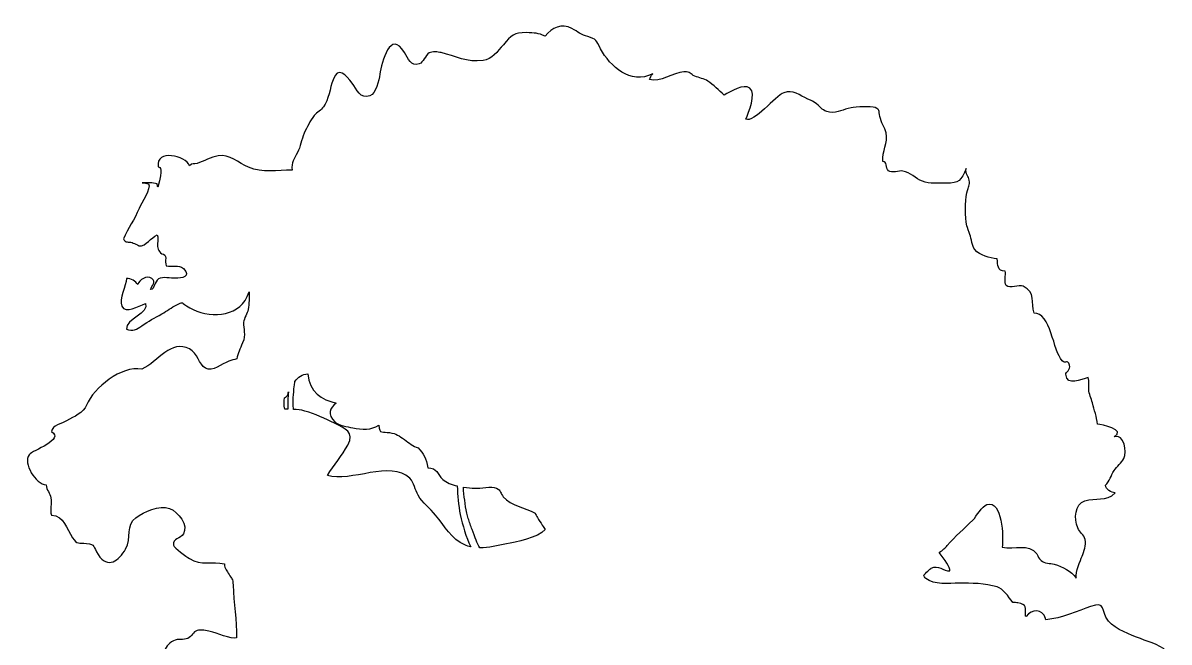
# Model space of a CAD drawing. Extents: x 13 to 253, y 37 to 205.
# Drawn here: x 191.03 to 212.71, y 119.09 to 130.8 of the extents above; entities that cross this region are included whole.
import ezdxf

# ---------------------------------------------------------------- set-up
doc = ezdxf.new("R2010")
doc.units = 0
doc.layers.get('0').update_dxf_attribs({"linetype": 'CONTINUOUS'})

msp = doc.modelspace()

# ---------------------------------------------------------------- linework, layer by layer
at = {"color": 7}
for points in [[(198.24947, 130.240894), (197.98556, 130.684628), (197.81531, 130.058199), (197.7818, 129.829231)], [(201.41305, 130.694183), (201.21918, 130.799492), (201.04128, 130.706793), (200.90724, 130.551856)], [(201.7135, 130.540686), (201.59032, 130.575476), (201.52953, 130.630996), (201.41305, 130.694183)], [(200.55159, 130.615356), (200.31911, 130.618256), (200.26709, 130.559506), (200.11871, 130.386548)], [(200.90724, 130.551856), (200.77896, 130.605626), (200.70525, 130.613606), (200.55159, 130.615356)], [(201.95587, 130.311879), (201.86907, 130.473034), (201.87927, 130.493776), (201.7135, 130.540686)], [(198.94307, 130.237201), (198.87397, 130.253161), (198.77904, 130.263371), (198.71618, 130.231001)], [(200.11871, 130.386548), (200.00925, 130.259061), (199.89883, 130.111149), (199.73449, 130.088492)], [(202.94162, 129.834956), (202.5172, 129.630083), (202.13824, 129.973613), (201.95587, 130.311879)], [(198.5271, 130.023575), (198.36754, 129.973795), (198.3168, 130.127766), (198.24947, 130.240894)], [(198.71618, 130.231001), (198.63938, 130.191431), (198.60736, 130.048785), (198.5271, 130.023575)], [(199.73449, 130.088492), (199.42925, 130.045892), (199.21959, 130.173532), (198.94307, 130.237201)], [(197.25701, 129.660258), (197.14213, 129.816467), (196.99565, 129.994694), (196.89737, 129.719938)], [(197.7818, 129.829231), (197.7639, 129.707168), (197.7138, 129.466394), (197.59528, 129.419483)], [(203.53296, 129.872133), (203.32697, 129.862083), (203.07566, 129.6671), (202.88132, 129.729807)], [(202.88132, 129.729807), (202.90212, 129.758847), (202.90882, 129.807827), (202.94162, 129.834956)], [(203.7415, 129.791393), (203.6419, 129.831923), (203.6726, 129.878993), (203.53296, 129.872133)], [(196.89737, 129.719938), (196.84197, 129.565325), (196.81327, 129.344016), (196.71802, 129.211103)], [(197.59528, 129.419483), (197.41673, 129.349123), (197.34285, 129.54362), (197.25701, 129.660258)], [(203.9826, 129.700123), (203.9269, 129.738093), (203.80597, 129.765383), (203.7415, 129.791393)], [(204.29183, 129.434457), (204.18859, 129.522057), (204.09142, 129.625768), (203.9826, 129.700123)], [(204.78119, 129.5637), (204.65945, 129.65545), (204.41803, 129.50482), (204.29183, 129.434457)], [(204.70189, 128.97748), (204.75409, 129.110392), (204.90804, 129.468124), (204.78119, 129.5637)], [(205.42119, 129.478655), (205.26242, 129.417705), (204.84948, 128.899934), (204.70189, 128.97748)], [(205.87226, 129.358507), (205.72562, 129.425677), (205.59016, 129.543595), (205.42119, 129.478655)], [(196.71802, 129.211103), (196.67782, 129.154783), (196.59149, 129.109304), (196.54346, 129.048034)], [(206.03692, 129.271387), (205.97092, 129.323247), (205.95952, 129.318617), (205.87226, 129.358507)], [(206.28248, 129.114062), (206.13713, 129.139272), (206.14447, 129.186982), (206.03692, 129.271387)], [(206.69287, 129.194002), (206.54272, 129.173582), (206.45465, 129.084385), (206.28248, 129.114062)], [(207.14969, 129.197502), (207.06579, 129.231812), (206.78414, 129.206402), (206.69287, 129.194002)], [(207.23539, 129.029486), (207.20909, 129.140061), (207.24539, 129.15857), (207.14969, 129.197502)], [(196.54346, 129.048034), (196.46276, 128.945278), (196.40496, 128.829916), (196.35279, 128.711045)], [(207.35363, 128.72026), (207.32903, 128.81727), (207.26063, 128.923379), (207.23539, 129.029486)], [(196.35279, 128.711045), (196.29759, 128.584993), (196.28719, 128.457665), (196.2269, 128.347888)], [(207.29023, 128.177121), (207.27393, 128.372422), (207.40176, 128.530385), (207.35363, 128.72026)], [(194.18518, 128.098328), (194.11368, 128.288363), (193.54343, 128.417925), (193.59242, 128.079658)], [(195.30114, 128.068017), (195.11876, 128.147637), (194.93399, 128.321876), (194.72879, 128.286294)], [(196.2269, 128.347888), (196.161, 128.227421), (196.10308, 128.169182), (196.12574, 128.011697)], [(193.59242, 128.079658), (193.63802, 128.059868), (193.68532, 128.056048), (193.58442, 127.694004)], [(194.32703, 128.139978), (194.26733, 128.119878), (194.23413, 128.162958), (194.18518, 128.098328)], [(194.72879, 128.286294), (194.59509, 128.262834), (194.45371, 128.182421), (194.32703, 128.139978)], [(207.39857, 128.004478), (207.33477, 128.058728), (207.38767, 128.18095), (207.29023, 128.177121)], [(196.12574, 128.011697), (195.84587, 128.020997), (195.56473, 127.952977), (195.30114, 128.068017)], [(207.67014, 127.997478), (207.60094, 128.008808), (207.45984, 127.952318), (207.39857, 128.004478)], [(208.04223, 127.805688), (207.91347, 127.854988), (207.8147, 127.974183), (207.67014, 127.997478)], [(208.87099, 128.046303), (208.76695, 127.816538), (208.74094, 127.764841), (208.49251, 127.769308)], [(208.92699, 127.82675), (208.91999, 127.89408), (208.84389, 127.936686), (208.87099, 128.046303)], [(193.41062, 127.757664), (193.46122, 127.676604), (193.27293, 127.387327), (193.23032, 127.286166)], [(193.57162, 127.756234), (193.48462, 127.780804), (193.38477, 127.778094), (193.28777, 127.773624)], [(193.28777, 127.773624), (193.32887, 127.773126), (193.36997, 127.769424), (193.41062, 127.757664)], [(193.58442, 127.694004), (193.57942, 127.714744), (193.57642, 127.735484), (193.57162, 127.756234)], [(208.49251, 127.769308), (208.33582, 127.772008), (208.18216, 127.752238), (208.04223, 127.805688)], [(208.88339, 127.585496), (208.91579, 127.72176), (208.93829, 127.711388), (208.92699, 127.82675)], [(208.88375, 126.96162), (208.84785, 127.139209), (208.84165, 127.409822), (208.88339, 127.585496)], [(193.23032, 127.286166), (193.14622, 127.0856), (193.0197, 126.90849), (192.9345, 126.714785)], [(193.22442, 126.581555), (193.36994, 126.573255), (193.45562, 126.739838), (193.57114, 126.790897)], [(193.57114, 126.790897), (193.59074, 126.738237), (193.59394, 126.683992), (193.58014, 126.627987)], [(208.93995, 126.796795), (208.92795, 126.830625), (208.88805, 126.93992), (208.88375, 126.96162)], [(209.03395, 126.510706), (208.98515, 126.570066), (208.96585, 126.72292), (208.93995, 126.796795)], [(192.9345, 126.714785), (192.9678, 126.627665), (193.0344, 126.670265), (193.09901, 126.644895)], [(193.09901, 126.644895), (193.08901, 126.648595), (193.26064, 126.579635), (193.22442, 126.581555)], [(193.58014, 126.627987), (193.56964, 126.546767), (193.59574, 126.48199), (193.65894, 126.433324)], [(193.65894, 126.433324), (193.71044, 126.426624), (193.73684, 126.398224), (193.73794, 126.348284)], [(193.73794, 126.348284), (193.72404, 126.299934), (193.72624, 126.252864), (193.74494, 126.206915)], [(209.45359, 126.334871), (209.31748, 126.352421), (209.12346, 126.401411), (209.03395, 126.510706)], [(193.74494, 126.206915), (193.85073, 126.171495), (193.98284, 126.241385), (194.06869, 126.154575)], [(194.06869, 126.154575), (194.23048, 125.991187), (194.03119, 125.972997), (193.92189, 125.970444)], [(209.60341, 126.106376), (209.45439, 126.104476), (209.47162, 126.22318), (209.45359, 126.334871)], [(192.99562, 125.963263), (192.98362, 125.829233), (192.84515, 125.575853), (192.90482, 125.441664)], [(193.20942, 125.848859), (193.16182, 125.912359), (193.0805, 125.975389), (192.99562, 125.963263)], [(193.46966, 125.96789), (193.37806, 126.03171), (193.22921, 125.94316), (193.20942, 125.848859)], [(193.44736, 125.755836), (193.46846, 125.833066), (193.56607, 125.900556), (193.46966, 125.96789)], [(193.59926, 125.955764), (193.51226, 125.902954), (193.53416, 125.769079), (193.44736, 125.755836)], [(193.92189, 125.970444), (193.82869, 125.968244), (193.68, 126.004904), (193.59926, 125.955764)], [(209.62751, 125.832573), (209.57561, 125.884753), (209.62841, 126.035851), (209.60341, 126.106376)], [(195.23565, 125.551912), (195.26245, 125.592442), (195.28465, 125.654828), (195.30935, 125.715301)], [(195.30935, 125.715301), (195.31235, 125.603131), (195.31235, 125.489046), (195.29245, 125.379428)], [(209.94679, 125.817413), (209.87019, 125.850923), (209.69197, 125.767953), (209.62751, 125.832573)], [(210.15374, 125.309377), (210.08654, 125.504358), (210.19264, 125.70987), (209.94679, 125.817413)], [(192.90482, 125.441664), (192.97282, 125.288008), (193.21675, 125.443864), (193.34951, 125.491444)], [(193.34951, 125.491444), (193.43761, 125.309068), (192.97231, 125.198972), (192.99082, 125.008459)], [(193.94179, 125.466709), (194.0696, 125.524629), (194.01149, 125.524629), (194.12544, 125.448199)], [(194.12544, 125.448199), (194.44344, 125.234549), (194.99855, 125.192266), (195.23565, 125.551912)], [(193.28265, 125.068449), (193.40982, 125.157639), (193.52454, 125.218913), (193.66288, 125.296459)], [(193.66288, 125.296459), (193.75588, 125.348789), (193.84334, 125.422032), (193.94179, 125.466709)], [(195.29245, 125.379428), (195.27815, 125.302038), (195.21335, 125.209658), (195.20785, 125.136101)], [(210.68139, 124.41058), (210.51897, 124.582266), (210.45833, 125.337619), (210.15374, 125.309377)], [(192.99082, 125.008459), (193.10841, 124.963459), (193.18851, 125.002259), (193.28265, 125.068449)], [(195.20785, 125.136101), (195.19885, 125.012762), (195.25735, 124.903145), (195.18915, 124.748532)], [(194.18313, 124.633646), (193.83992, 124.816342), (193.58654, 124.396222), (193.28434, 124.247992)], [(194.48502, 124.270648), (194.3628, 124.336228), (194.33583, 124.552431), (194.18313, 124.633646)], [(195.18915, 124.748532), (195.13295, 124.620884), (195.10525, 124.563283), (195.0773, 124.442976)], [(194.92859, 124.401646), (194.78658, 124.352506), (194.6267, 124.194379), (194.48502, 124.270648)], [(195.0773, 124.442976), (195.0262, 124.431646), (194.9763, 124.418246), (194.92859, 124.401646)], [(210.82229, 124.32665), (210.78259, 124.451904), (210.75209, 124.33605), (210.68139, 124.41058)], [(193.28434, 124.247992), (192.88767, 124.321712), (192.37836, 123.900951), (192.23731, 123.57178)], [(210.75129, 124.154804), (210.74629, 124.192784), (210.85069, 124.237134), (210.82229, 124.32665)], [(196.16488, 123.92314), (196.16888, 123.9533), (196.17288, 123.98361), (196.17698, 124.01393)], [(196.17698, 124.01393), (196.23698, 124.10424), (196.31835, 124.154023), (196.42126, 124.16248)], [(196.42126, 124.16248), (196.45216, 123.818311), (196.68086, 123.669283), (196.95403, 123.609129)], [(211.17811, 124.090664), (211.03419, 124.060664), (210.78001, 123.913553), (210.75129, 124.154804)], [(211.18711, 123.873184), (211.18411, 123.948974), (211.20231, 124.015511), (211.17811, 124.090664)], [(195.9826, 123.710186), (196.0029, 123.721676), (196.0223, 123.734606), (196.0394, 123.751036)], [(196.05519, 123.818953), (196.04309, 123.714123), (196.03559, 123.608175), (196.04359, 123.498877)], [(196.03959, 123.750983), (196.04359, 123.774283), (196.04859, 123.796933), (196.05519, 123.818953)], [(196.14818, 123.507807), (196.13508, 123.641836), (196.14863, 123.784004), (196.16488, 123.92314)], [(211.25681, 123.61039), (211.23211, 123.70884), (211.19121, 123.767397), (211.18711, 123.873184)], [(192.23731, 123.57178), (192.17251, 123.420518), (192.00914, 123.355897), (191.86123, 123.272128)], [(195.9856, 123.496377), (195.9665, 123.566107), (195.97, 123.637906), (195.9826, 123.710186)], [(196.95403, 123.609129), (196.84505, 123.510359), (196.78091, 123.399468), (196.93323, 123.251238)], [(211.35001, 123.209897), (211.33741, 123.356213), (211.29181, 123.470936), (211.25681, 123.61039)], [(196.0445, 123.491077), (196.0252, 123.492377), (196.0057, 123.493977), (195.9856, 123.496377)], [(196.04359, 123.498877), (196.04375, 123.496177), (196.04404, 123.493577), (196.0445, 123.491077)], [(196.15061, 123.486747), (196.14971, 123.493747), (196.14861, 123.500627), (196.14761, 123.507807)], [(196.36761, 123.457547), (196.29021, 123.480847), (196.22114, 123.484517), (196.15061, 123.486747)], [(196.92527, 123.229697), (196.75167, 123.318417), (196.55414, 123.401223), (196.36761, 123.457547)], [(191.86123, 123.272128), (191.77123, 123.221068), (191.58631, 123.189478), (191.57418, 123.069807)], [(197.17961, 122.815162), (197.31013, 123.057852), (197.12851, 123.125983), (196.92527, 123.229697)], [(196.93323, 123.251238), (197.00123, 123.185178), (197.17512, 123.162208), (197.2699, 123.140184)], [(197.2699, 123.140184), (197.44015, 123.100294), (197.62588, 123.100934), (197.7623, 123.189324)], [(197.7623, 123.189324), (197.7703, 123.016521), (197.8432, 123.069016), (197.9659, 123.050507)], [(211.6661, 122.971994), (211.91134, 123.106343), (211.41798, 123.202877), (211.35001, 123.209897)], [(191.57418, 123.069807), (191.83251, 122.918864), (191.21597, 122.716224), (191.15135, 122.63086)], [(197.9659, 123.050507), (198.0953, 123.031037), (198.14923, 122.990667), (198.24943, 122.917435)], [(198.24943, 122.917435), (198.33513, 122.854885), (198.41713, 122.791064), (198.50473, 122.76362)], [(211.85103, 122.562406), (211.90883, 122.682075), (211.86493, 123.028957), (211.6661, 122.971994)], [(196.79348, 122.239792), (196.91107, 122.437326), (197.07111, 122.61316), (197.17961, 122.815162)], [(198.50473, 122.76362), (198.61052, 122.649854), (198.65822, 122.571032), (198.69078, 122.383231)], [(191.15135, 122.63086), (191.03439, 122.476566), (191.27213, 122.072084), (191.4735, 122.060914)], [(198.3479, 122.187612), (197.99416, 122.538482), (197.22524, 122.099372), (196.79348, 122.239792)], [(211.66466, 122.330567), (211.71736, 122.415297), (211.80906, 122.475766), (211.85103, 122.562406)], [(198.69078, 122.383231), (198.86932, 122.391231), (198.86757, 122.258456), (198.97463, 122.164316)], [(211.50031, 122.053412), (211.57991, 122.131752), (211.60611, 122.235948), (211.66466, 122.330567)], [(191.4735, 122.060914), (191.4795, 121.963744), (191.5485, 121.906621), (191.5641, 121.815991)], [(198.5065, 121.865621), (198.4444, 121.969016), (198.4393, 122.096823), (198.3479, 122.187612)], [(198.97463, 122.164316), (199.04143, 122.105276), (199.14057, 122.066506), (199.24508, 122.040976)], [(199.24508, 122.040976), (199.25308, 121.861472), (199.26728, 121.679894), (199.30478, 121.499592)], [(199.43005, 121.527403), (199.39275, 121.686803), (199.37505, 121.850989), (199.36255, 122.017569)], [(199.36255, 122.017569), (199.44135, 122.005289), (199.5178, 121.999379), (199.58003, 121.997139)], [(199.58003, 121.997139), (199.68869, 121.992939), (199.88798, 122.043089), (199.98898, 121.997637)], [(211.68876, 121.908852), (211.60546, 121.924492), (211.51563, 121.967572), (211.50031, 122.053412)], [(191.5641, 121.815991), (191.5828, 121.707012), (191.5405, 121.597235), (191.5721, 121.488895)], [(198.83647, 121.487466), (198.72654, 121.618305), (198.5933, 121.720742), (198.5065, 121.865621)], [(199.98898, 121.997656), (200.07638, 121.958086), (200.06078, 121.900806), (200.11742, 121.836502)], [(200.11742, 121.836502), (200.26852, 121.664976), (200.52079, 121.63067), (200.718, 121.528871)], [(211.11291, 121.760462), (211.31363, 121.825562), (211.51117, 121.741952), (211.68876, 121.908852)], [(193.16833, 121.439432), (193.33443, 121.553357), (193.60584, 121.688344), (193.80832, 121.613032)], [(193.80832, 121.613032), (193.97969, 121.548892), (194.16589, 121.295828), (194.06793, 121.136907)], [(208.99598, 121.396191), (209.06538, 121.466401), (209.16655, 121.658825), (209.2618, 121.689939)], [(209.2618, 121.689939), (209.55507, 121.786159), (209.57422, 121.066542), (209.54949, 120.881613)], [(210.97712, 121.249553), (210.90832, 121.423792), (210.91922, 121.697914), (211.11291, 121.760462)], [(191.5721, 121.488895), (191.82053, 121.477245), (191.8566, 121.22993), (191.97244, 121.060638)], [(192.97606, 120.845074), (193.09238, 121.050905), (192.98206, 121.311305), (193.16833, 121.439432)], [(199.38887, 120.92518), (199.14266, 121.031287), (199.00401, 121.288336), (198.83647, 121.487466)], [(199.30478, 121.499592), (199.34748, 121.290729), (199.41088, 121.084738), (199.50103, 120.8888)], [(199.45465, 121.428163), (199.44565, 121.461033), (199.43775, 121.494223), (199.43005, 121.527403)], [(199.52745, 121.216906), (199.50225, 121.287436), (199.47715, 121.357637), (199.45465, 121.428163)], [(200.718, 121.528871), (200.71815, 121.528057), (200.71845, 121.527471), (200.7189, 121.526771)], [(200.7189, 121.526771), (200.732, 121.498691), (200.7467, 121.473161), (200.7615, 121.446991)], [(200.7615, 121.446991), (200.7912, 121.395611), (200.8231, 121.34631), (200.8545, 121.297803)], [(208.51124, 120.912567), (208.66457, 121.095582), (208.82923, 121.227697), (208.99598, 121.396191)], [(199.60135, 121.01283), (199.57565, 121.07937), (199.55255, 121.147657), (199.52745, 121.216906)], [(200.907, 121.215793), (200.78414, 121.06134), (200.33689, 120.973901), (200.17654, 120.943426)], [(200.8545, 121.297803), (200.8726, 121.270043), (200.8899, 121.242913), (200.907, 121.215793)], [(211.11945, 121.026649), (211.09625, 121.124779), (211.01143, 121.162753), (210.97712, 121.249553)], [(191.97244, 121.060638), (192.06174, 120.9298), (192.08907, 120.969048), (192.2373, 120.953255)], [(192.2373, 120.953255), (192.41537, 120.934105), (192.35697, 120.894215), (192.45446, 120.743913)], [(194.06793, 121.136907), (194.01033, 121.043407), (193.86449, 121.047557), (193.883, 120.923417)], [(199.50103, 120.8888), (199.46353, 120.8976), (199.42603, 120.90906), (199.38887, 120.92518)], [(199.67265, 120.869386), (199.64715, 120.916136), (199.62335, 120.964006), (199.60135, 121.01283)], [(200.17654, 120.943426), (200.0082, 120.911676), (199.83907, 120.868756), (199.67265, 120.869386)], [(209.54949, 120.881613), (209.79154, 120.831033), (210.04077, 120.970163), (210.20591, 120.75588)], [(211.05975, 120.710243), (211.09475, 120.808053), (211.14495, 120.918149), (211.11945, 121.026649)], [(192.45446, 120.743913), (192.6362, 120.464046), (192.85384, 120.628552), (192.97606, 120.845074)], [(193.883, 120.923417), (193.891, 120.872357), (194.12936, 120.702747), (194.18313, 120.667006)], [(208.36093, 120.779973), (208.42353, 120.829593), (208.4798, 120.874913), (208.51124, 120.912567)], [(208.56134, 120.434847), (208.57134, 120.492927), (208.46097, 120.658708), (208.36093, 120.779973)], [(210.20591, 120.75588), (210.24371, 120.70674), (210.22951, 120.67291), (210.28461, 120.629509)], [(210.95077, 120.297783), (210.93287, 120.423834), (211.03007, 120.626954), (211.05975, 120.710243)], [(194.18313, 120.667006), (194.40029, 120.522126), (194.61761, 120.633016), (194.84466, 120.566004)], [(194.84466, 120.566004), (194.84498, 120.467554), (194.89506, 120.439315), (194.93206, 120.368789)], [(208.20728, 120.487027), (208.34849, 120.554677), (208.4297, 120.430387), (208.56134, 120.434847)], [(210.28461, 120.629509), (210.35061, 120.577649), (210.45565, 120.579729), (210.53176, 120.559939)], [(210.53176, 120.559939), (210.69914, 120.516379), (210.84466, 120.431174), (210.95077, 120.297783)], [(194.93206, 120.368789), (194.98076, 120.276089), (195.00366, 120.299059), (195.00786, 120.165192)], [(208.06415, 120.349168), (208.09585, 120.387458), (208.19227, 120.479847), (208.20728, 120.487027)], [(208.10915, 120.292688), (208.08835, 120.311038), (208.07385, 120.330028), (208.06415, 120.349168)], [(208.73126, 120.202698), (208.54968, 120.201098), (208.25769, 120.160578), (208.10915, 120.292688)], [(195.00786, 120.165192), (195.01786, 119.833149), (195.07826, 119.492171), (195.07476, 119.165394)], [(209.45311, 120.131218), (209.23579, 120.199668), (208.9631, 120.204458), (208.73126, 120.202698)], [(209.74877, 119.836034), (209.66607, 119.957298), (209.56735, 120.095317), (209.45311, 120.131218)], [(211.55984, 119.485012), (211.40091, 119.68095), (211.52534, 119.867475), (211.22045, 119.759454)], [(209.84577, 119.829834), (209.82297, 119.834334), (209.78837, 119.835234), (209.74877, 119.836034)], [(209.98809, 119.5814), (209.99709, 119.748938), (210.01809, 119.79505), (209.84577, 119.829834)], [(210.36851, 119.53208), (210.31311, 119.726423), (210.10651, 119.712701), (210.00089, 119.5742)], [(211.22045, 119.759454), (210.99452, 119.679354), (210.66997, 119.533199), (210.37351, 119.51102)], [(210.00089, 119.5742), (209.99589, 119.5764), (209.99289, 119.579), (209.98809, 119.5814)], [(210.37351, 119.51102), (210.37251, 119.51802), (210.37051, 119.5249), (210.36851, 119.53208)], [(212.16297, 119.153767), (211.97868, 119.230677), (211.69259, 119.321144), (211.55984, 119.485012)], [(194.32945, 119.308839), (194.24505, 119.281079), (194.23025, 119.197308), (194.14931, 119.158056)], [(194.57438, 119.286819), (194.51218, 119.299099), (194.39599, 119.331019), (194.32945, 119.308839)], [(195.07476, 119.165394), (194.97471, 119.136354), (194.68543, 119.265274), (194.57438, 119.286819)], [(193.88077, 119.113376), (193.77179, 119.058486), (193.74387, 118.983973), (193.68643, 118.885046)], [(194.14931, 119.158056), (194.07101, 119.119926), (193.97013, 119.158379), (193.88077, 119.113376)], [(212.70547, 118.857785), (212.58708, 119.027396), (212.34869, 119.076381), (212.16297, 119.153767)]]:
    msp.add_open_spline(points, degree=3, dxfattribs=at)

doc.saveas('drawing.dxf')
